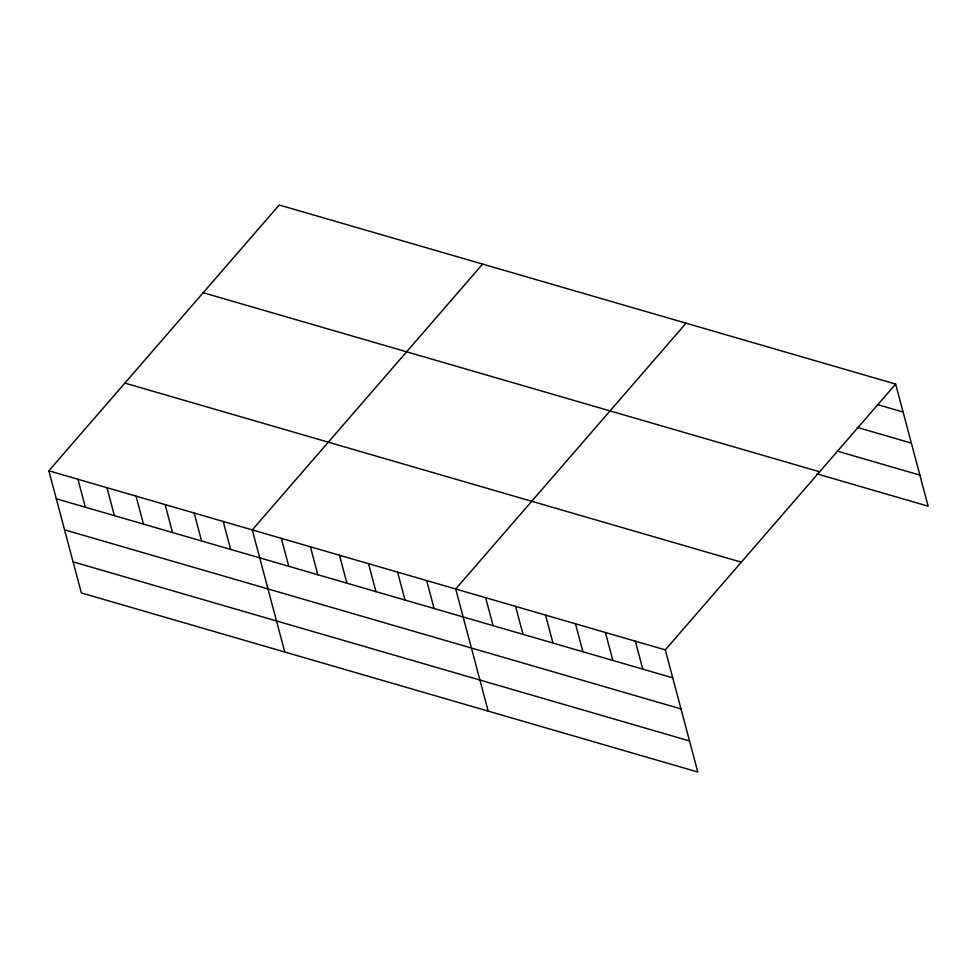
<?xml version="1.0" encoding="UTF-8"?>
<svg xmlns="http://www.w3.org/2000/svg" width="977" height="977" viewBox="0 0 977 977"><rect width="100%" height="100%" fill="white"/><g stroke="black" fill="none" stroke-linecap="round" stroke-linejoin="round"><path stroke-width="1.47" d="M895.653 384.071L665.3 649.888L697.786 772.001L81.347 592.929L48.85 470.804L279.214 204.999L895.653 384.071L928.15 506.196L816.943 473.882M482.638 264.095L252.274 529.9L284.771 652.025M686.062 323.192L455.709 588.997L488.195 711.122M877.431 404.576L903.09 412.038M857.183 427.364L911.358 443.106M837.191 451.093L919.882 475.115M203.192 292.709L819.642 471.793M124.873 383.094L741.311 562.166M48.85 470.804L665.3 649.888M56.287 498.771L672.738 677.843M64.555 529.839L681.006 708.923M73.08 561.848L689.518 740.932M635.355 641.193L642.793 669.147M605.41 632.485L612.848 660.452M575.477 623.79L582.915 651.744M545.532 615.095L552.97 643.049M515.587 606.399L523.025 634.354M485.642 597.692L493.092 625.659M426.644 580.558L434.081 608.512M397.578 572.119L405.028 600.073M368.524 563.668L375.962 591.635M339.459 555.229L346.896 583.184M310.405 546.79L317.843 574.745M281.339 538.339L288.777 566.306M223.22 521.462L230.657 549.416M194.154 513.023L201.592 540.977M165.089 504.572L172.538 532.538M136.035 496.133L143.472 524.087M106.969 487.694L114.407 515.648M77.916 479.243L85.353 507.21"/></g></svg>
